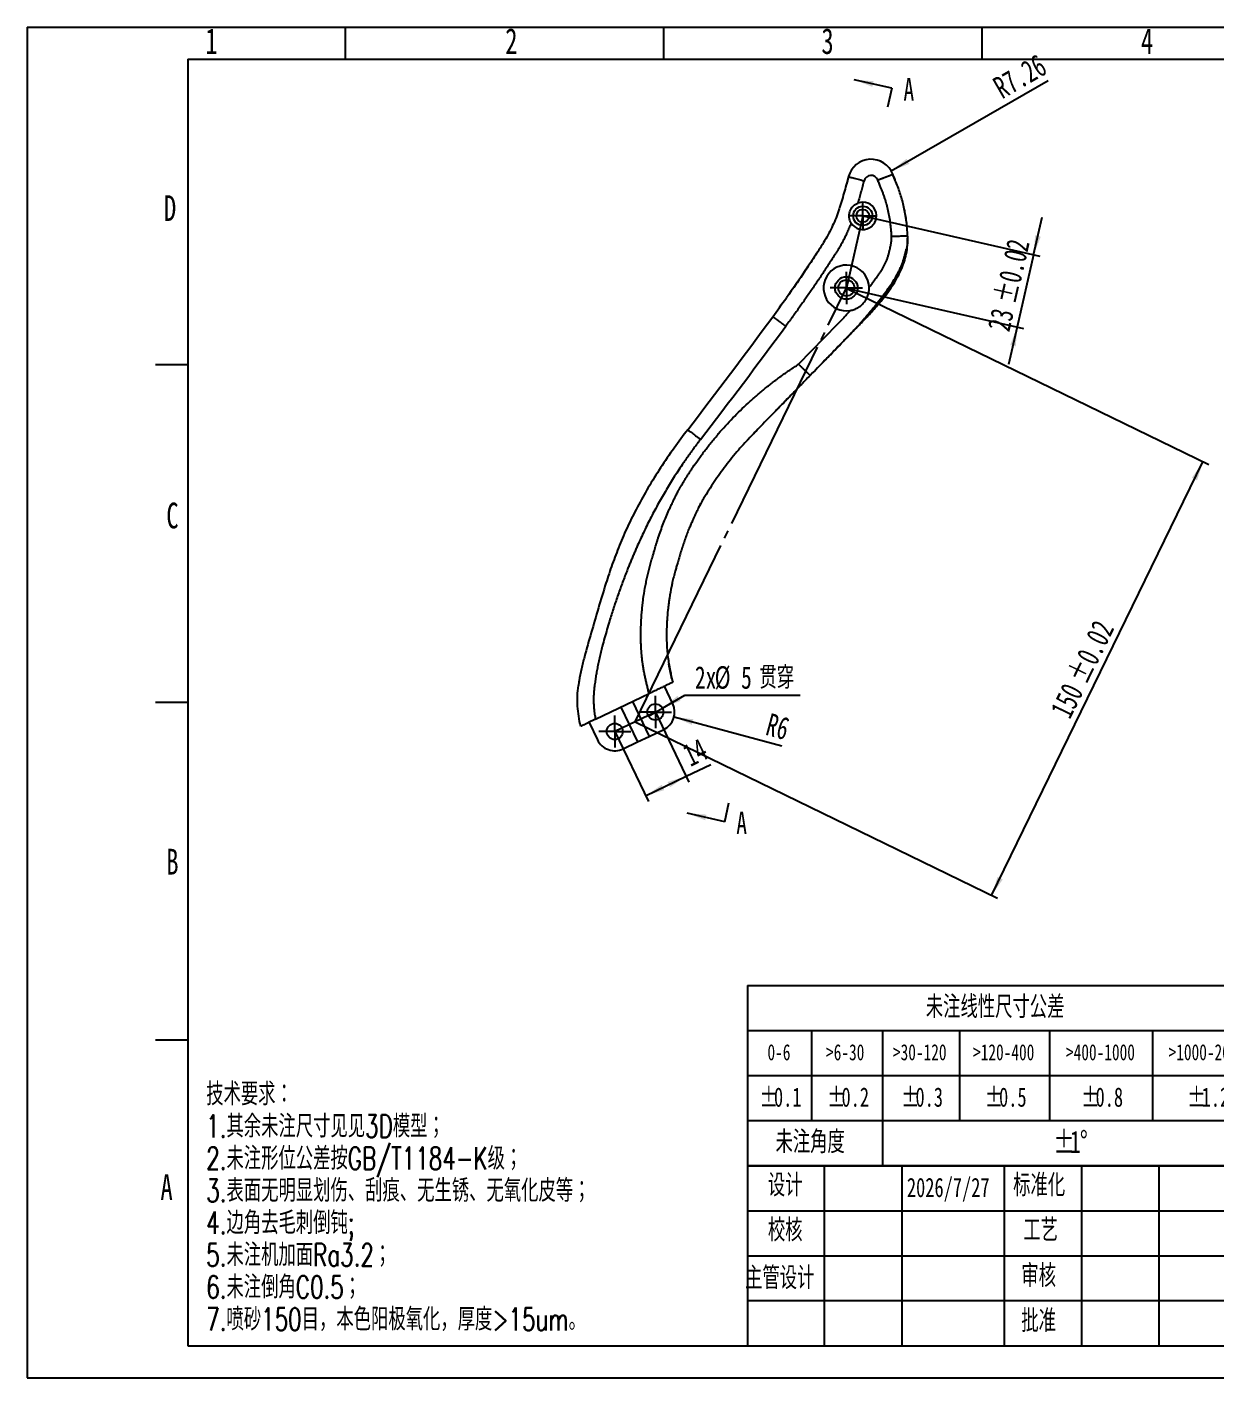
# Model space of a CAD drawing. Extents: x 0 to 297, y 0 to 210.
# Drawn here: x 0 to 184.9, y 0 to 210 of the extents above; entities that cross this region are included whole.
import ezdxf

# ---------------------------------------------------------------- set-up
doc = ezdxf.new("R2010")
doc.units = 0
doc.linetypes.add('SLD-中心线', pattern=[34.29, 30.48, -1.27, 1.27, -1.27])
doc.linetypes.add('SLD-实线', pattern=[0])
doc.layers.get('0').update_dxf_attribs({"linetype": 'CONTINUOUS'})
for name, color, linetype in [('中心线', 6, 'SLD-中心线'), ('图框', 7, 'SLD-实线'), ('尺寸线', 5, 'SLD-实线'), ('粗实线', 7, 'SLD-实线'), ('细实线', 7, 'SLD-实线')]:
    doc.layers.add(name, color=color, linetype=linetype)
doc.styles.add('SLDTEXTSTYLE0', font='TXT', dxfattribs={"width": 0.7, "bigfont": 'bigfont'})
doc.styles.add('SLDTEXTSTYLE1', font='TXT', dxfattribs={"width": 0.7})
doc.dimstyles.new('SLDDIMSTYLE0', dxfattribs={"dimtxt": 3.5, "dimasz": 3, "dimexe": 0, "dimexo": 0.0625, "dimgap": 0.875, "dimtad": 2, "dimlfac": 2, "dimrnd": 1e-09, "dimzin": 12, "dimtxsty": 'SLDTEXTSTYLE1', "dimsah": 1, "dimcen": 0.09, "dimazin": 3, "dimtol": 1, "dimtp": 0.02, "dimtm": 0.02, "dimtfac": 1, "dimtmove": 0, "dimatfit": 3, "dimtolj": 1})
doc.dimstyles.new('SLDDIMSTYLE1', dxfattribs={"dimtxt": 3.5, "dimasz": 3, "dimexe": 0, "dimexo": 0.0625, "dimgap": 0.875, "dimtad": 2, "dimlfac": 2, "dimrnd": 1e-09, "dimzin": 12, "dimtxsty": 'SLDTEXTSTYLE1', "dimsah": 1, "dimcen": 0.09, "dimazin": 3, "dimtol": 1, "dimtp": 0.02, "dimtm": 0.02, "dimtfac": 1, "dimtofl": 0, "dimtmove": 0, "dimatfit": 3, "dimtolj": 1})
doc.dimstyles.new('SLDDIMSTYLE2', dxfattribs={"dimtxt": 3.5, "dimasz": 3, "dimexe": 0, "dimexo": 0.0625, "dimgap": 0.875, "dimtad": 0, "dimtih": 1, "dimtoh": 1, "dimlfac": 2, "dimrnd": 1e-09, "dimzin": 12, "dimtxsty": 'SLDTEXTSTYLE1', "dimblk1": 'NONE', "dimsah": 1, "dimcen": 0, "dimazin": 3, "dimtfac": 1, "dimtmove": 0, "dimatfit": 3, "dimtolj": 1, "dimtzin": 12})
doc.dimstyles.new('SLDDIMSTYLE3', dxfattribs={"dimtxt": 3.5, "dimasz": 3, "dimexe": 0, "dimexo": 0.0625, "dimgap": 0.875, "dimtad": 2, "dimlfac": 2, "dimrnd": 1e-09, "dimzin": 12, "dimtxsty": 'SLDTEXTSTYLE1', "dimsah": 1, "dimcen": 0, "dimazin": 3, "dimtfac": 1, "dimtofl": 0, "dimtmove": 0, "dimatfit": 3, "dimtolj": 1, "dimtzin": 12})
doc.dimstyles.new('SLDDIMSTYLE4', dxfattribs={"dimtxt": 3.5, "dimasz": 3, "dimexe": 0, "dimexo": 0.0625, "dimgap": 0.875, "dimtad": 2, "dimlfac": 2, "dimrnd": 1e-09, "dimzin": 12, "dimtxsty": 'SLDTEXTSTYLE1', "dimsah": 1, "dimcen": 0.09, "dimazin": 3, "dimtfac": 1, "dimtofl": 0, "dimtmove": 0, "dimatfit": 3, "dimtolj": 1, "dimtzin": 12})

# ---------------------------------------------------------------- blocks, each defined once
blk = doc.blocks.new('SW_TABLEANNOTATION_1')
at = {"layer": '细实线', "color": 0}
for p, q in [((0, 0), (0, -7)), ((0, 0), (5, 0)), ((5, 0), (10, 0)), ((10, 0), (21, 0)), ((21, 0), (33, 0)), ((33, 0), (47, 0)), ((47, 0), (63, 0)), ((63, 0), (80, 0)), ((80, 0), (80, -7)), ((0, -7), (0, -14)), ((0, -7), (5, -7)), ((5, -7), (10, -7)), ((10, -7), (10, -14)), ((10, -7), (21, -7)), ((21, -7), (21, -14)), ((21, -7), (33, -7)), ((33, -7), (33, -14)), ((33, -7), (47, -7)), ((47, -7), (47, -14)), ((47, -7), (63, -7)), ((63, -7), (63, -14)), ((63, -7), (80, -7)), ((80, -7), (80, -14)), ((0, -14), (0, -21)), ((0, -14), (5, -14)), ((5, -14), (10, -14)), ((10, -14), (10, -21)), ((10, -14), (21, -14)), ((21, -14), (21, -21)), ((21, -14), (33, -14)), ((33, -14), (33, -21)), ((33, -14), (47, -14)), ((47, -14), (47, -21)), ((47, -14), (63, -14)), ((63, -14), (63, -21)), ((63, -14), (80, -14)), ((80, -14), (80, -21)), ((0, -21), (0, -28)), ((0, -21), (5, -21)), ((5, -21), (10, -21)), ((10, -21), (21, -21)), ((21, -21), (21, -28)), ((21, -21), (21, -28)), ((21, -21), (33, -21)), ((33, -21), (47, -21)), ((47, -21), (63, -21)), ((63, -21), (80, -21)), ((80, -21), (80, -28)), ((0, -28), (5, -28)), ((5, -28), (10, -28)), ((10, -28), (21, -28)), ((21, -28), (33, -28)), ((33, -28), (47, -28)), ((47, -28), (63, -28)), ((63, -28), (80, -28))]:
    blk.add_line(p, q, dxfattribs=at)
at = {"layer": '细实线', "color": 0, "attachment_point": 1}
for s, insert, char_height, style in [('未注线性尺寸公差', (27.75, -1.56), 3.5, 'SLDTEXTSTYLE0'), ('0-6', (3.13, -9.12), 2.5, 'SLDTEXTSTYLE1'), ('>6-30', (12.24, -9.12), 2.5, 'SLDTEXTSTYLE1'), ('>30-120', (22.64, -9.12), 2.5, 'SLDTEXTSTYLE1'), ('>120-400', (35.1, -9.12), 2.5, 'SLDTEXTSTYLE1'), ('>400-1000', (49.55, -9.12), 2.5, 'SLDTEXTSTYLE1'), ('>1000-2000', (65.5, -9.12), 2.5, 'SLDTEXTSTYLE1'), ('%%p', (1.91, -15.84), 3, 'SLDTEXTSTYLE1'), ('0.1', (4.14, -15.84), 3, 'SLDTEXTSTYLE1'), ('%%p', (12.41, -15.84), 3, 'SLDTEXTSTYLE1'), ('0.2', (14.64, -15.84), 3, 'SLDTEXTSTYLE1'), ('%%p', (23.91, -15.84), 3, 'SLDTEXTSTYLE1'), ('0.3', (26.14, -15.84), 3, 'SLDTEXTSTYLE1'), ('%%p', (36.91, -15.84), 3, 'SLDTEXTSTYLE1'), ('0.5', (39.14, -15.84), 3, 'SLDTEXTSTYLE1'), ('%%p', (51.92, -15.84), 3, 'SLDTEXTSTYLE1'), ('0.8', (54.14, -15.84), 3, 'SLDTEXTSTYLE1'), ('%%p', (68.41, -15.84), 3, 'SLDTEXTSTYLE1'), ('1.2', (70.64, -15.84), 3, 'SLDTEXTSTYLE1'), ('未注角度', (4.38, -22.56), 3.5, 'SLDTEXTSTYLE0'), ('%%p', (47.57, -22.56), 3.5, 'SLDTEXTSTYLE1'), ('1', (50.17, -22.56), 3.5, 'SLDTEXTSTYLE1'), ('%%d', (51.7, -22.56), 3.5, 'SLDTEXTSTYLE1')]:
    blk.add_mtext(s, dxfattribs=dict(at, insert=insert, char_height=char_height, style=style))
blk = doc.blocks.new('_D')
at = {"layer": '尺寸线'}
for p, q in [((129.95, 180.65), (157.5, 174.37)), ((156.52, 174.59), (157.85, 180.44)), ((156.52, 174.59), (153.96, 163.38)), ((127.39, 169.43), (154.94, 163.15)), ((153.96, 163.38), (152.63, 157.53))]:
    blk.add_line(p, q, dxfattribs=at)
for points in [[(156.52, 174.59), (157.63, 177.41), (156.75, 177.61)], [(153.96, 163.38), (152.86, 160.55), (153.74, 160.35)]]:
    blk.add_solid(points, dxfattribs=at)
at = {"layer": '尺寸线', "char_height": 3.5, "attachment_point": 1, "rotation": 77.1566, "style": 'SLDTEXTSTYLE1'}
for s, insert in [('±0.02', (150.28, 167.53)), ('23', (149.31, 163.25))]:
    blk.add_mtext(s, dxfattribs=dict(at, insert=insert))
blk = doc.blocks.new('_D_1')
at = {"layer": '尺寸线'}
for p, q in [((127.39, 169.43), (183.74, 141.98)), ((149.99, 75), (182.84, 142.42)), ((94.55, 102.01), (150.89, 74.56))]:
    blk.add_line(p, q, dxfattribs=at)
for points in [[(182.84, 142.42), (181.12, 139.92), (181.93, 139.53)], [(149.99, 75), (151.71, 77.5), (150.9, 77.89)]]:
    blk.add_solid(points, dxfattribs=at)
at = {"layer": '尺寸线', "char_height": 3.5, "attachment_point": 1, "rotation": 64.0242, "style": 'SLDTEXTSTYLE1'}
for s, insert in [('±0.02', (161.59, 109.11)), ('150', (159, 103.79))]:
    blk.add_mtext(s, dxfattribs=dict(at, insert=insert))
blk = doc.blocks.new('_D_2')
at = {"layer": '尺寸线'}
for p, q in [((98.79, 104.14), (102.26, 106.14)), ((102.26, 106.14), (120.22, 106.14)), ((96.62, 102.9), (98.79, 104.14))]:
    blk.add_line(p, q, dxfattribs=at)
blk.add_solid([(98.79, 104.14), (101.61, 105.25), (101.16, 106.03)], dxfattribs=at)
at = {"layer": '尺寸线', "char_height": 3.5, "attachment_point": 1}
for s, insert, style in [('2x', (103.85, 110.64), 'SLDTEXTSTYLE1'), ('%%c', (106.92, 110.65), 'SLDTEXTSTYLE1'), ('5', (111.03, 110.64), 'SLDTEXTSTYLE1'), ('贯穿', (113.88, 110.64), 'SLDTEXTSTYLE0')]:
    blk.add_mtext(s, dxfattribs=dict(at, insert=insert, style=style))
blk = doc.blocks.new('_NONE')
blk = doc.blocks.new('_D_3')
at = {"layer": '尺寸线'}
blk.add_line((134.37, 187.62), (158.76, 201.7), dxfattribs=at)
blk.add_solid([(134.37, 187.62), (137.2, 188.73), (136.75, 189.51)], dxfattribs=at)
at = {"layer": '尺寸线', "insert": (149.87, 201.77), "char_height": 3.5, "attachment_point": 1, "rotation": 30, "style": 'SLDTEXTSTYLE1'}
blk.add_mtext('R7.26', dxfattribs=at)
blk = doc.blocks.new('_D_4')
at = {"layer": '尺寸线'}
blk.add_line((100.6, 102.75), (117.37, 98.25), dxfattribs=at)
blk.add_solid([(100.6, 102.75), (103.38, 101.53), (103.61, 102.4)], dxfattribs=at)
at = {"layer": '尺寸线', "insert": (115.58, 103.39), "char_height": 3.5, "attachment_point": 1, "rotation": 345, "style": 'SLDTEXTSTYLE1'}
blk.add_mtext('R6', dxfattribs=at)
blk = doc.blocks.new('_D_5')
at = {"layer": '尺寸线'}
for p, q in [((97.7, 103.52), (102.92, 92.63)), ((91.39, 100.5), (96.61, 89.6)), ((102.49, 93.53), (106.34, 95.37)), ((96.17, 90.5), (102.49, 93.53))]:
    blk.add_line(p, q, dxfattribs=at)
for points in [[(102.49, 93.53), (99.59, 92.64), (99.98, 91.83)], [(96.17, 90.5), (99.08, 91.39), (98.69, 92.21)]]:
    blk.add_solid(points, dxfattribs=at)
at = {"layer": '尺寸线', "insert": (101.62, 98.12), "char_height": 3.5, "attachment_point": 1, "rotation": 25.5905, "style": 'SLDTEXTSTYLE1'}
blk.add_mtext('14', dxfattribs=at)
blk = doc.blocks.new('SW_CENTERMARKSYMBOL_0')
at = {"layer": '中心线', "color": 0}
for p, q in [((0, 1.25), (0, 2.5)), ((-1.25, 0), (-2.5, 0)), ((0, 0), (-1.25, 0)), ((0, 0), (0, 1.25)), ((0, 0), (0, -1.25)), ((0, 0), (1.25, 0)), ((1.25, 0), (2.5, 0)), ((0, -1.25), (0, -2.5))]:
    blk.add_line(p, q, dxfattribs=at)
blk = doc.blocks.new('SW_CENTERMARKSYMBOL_1')
at = {"layer": '中心线', "color": 0}
for p, q in [((0, 1.25), (0, 2.5)), ((-1.25, 0), (-2.5, 0)), ((0, 0), (-1.25, 0)), ((0, 0), (0, 1.25)), ((0, 0), (0, -1.25)), ((0, 0), (1.25, 0)), ((1.25, 0), (2.5, 0)), ((0, -1.25), (0, -2.5))]:
    blk.add_line(p, q, dxfattribs=at)
blk = doc.blocks.new('SW_CENTERMARKSYMBOL_2')
at = {"layer": '中心线', "color": 0}
for p, q in [((0, 1.25), (0, 2.25)), ((-1.25, 0), (-2.25, 0)), ((0, 0), (-1.25, 0)), ((0, 0), (0, 1.25)), ((0, 0), (0, -1.25)), ((0, 0), (1.25, 0)), ((1.25, 0), (2.25, 0)), ((0, -1.25), (0, -2.25))]:
    blk.add_line(p, q, dxfattribs=at)
blk = doc.blocks.new('SW_CENTERMARKSYMBOL_3')
at = {"layer": '中心线', "color": 0}
for p, q in [((0, 1.25), (0, 2.5)), ((-1.25, 0), (-2.5, 0)), ((0, 0), (-1.25, 0)), ((0, 0), (0, 1.25)), ((0, 0), (0, -1.25)), ((0, 0), (1.25, 0)), ((1.25, 0), (2.5, 0)), ((0, -1.25), (0, -2.5))]:
    blk.add_line(p, q, dxfattribs=at)

msp = doc.modelspace()

# ---------------------------------------------------------------- linework, layer by layer
at = {"color": 7, "linetype": 'SLD-实线'}
for p, q in [((127.7253, 186.7394), (127.395, 185.5671)), ((136.9214, 177.505), (136.9108, 177.5046)), ((136.6062, 174.8995), (136.6338, 175.0363)), ((136.6908, 175.3197), (136.7192, 175.451)), ((119.9746, 157.5822), (126.0343, 163.8102)), ((127.8256, 162.067), (126.6302, 160.8381)), ((128.8451, 163.1392), (129.0084, 163.3156)), ((122.7344, 156.8337), (122.8196, 156.9213)), ((112.7503, 146.5721), (113.3963, 147.2361)), ((112.8484, 146.6728), (113.5291, 147.3724)), ((113.3963, 147.2361), (114.063, 147.9212)), ((112.6369, 146.4535), (112.9394, 146.7652)), ((112.7503, 146.5722), (112.6395, 146.4512)), ((112.9471, 146.7744), (112.7503, 146.5721)), ((104.7082, 135.8271), (104.3796, 135.2003)), ((104.7085, 135.8269), (104.7911, 135.9831)), ((99.8625, 110.6092), (99.7873, 111.0348)), ((99.8139, 111.0393), (100.0382, 109.7349)), ((100.4078, 104.8178), (99.112, 107.5235)), ((88.406, 102.3962), (96.7181, 106.377)), ((94.1515, 105.1478), (96.7431, 99.7364)), ((92.3477, 104.284), (94.9393, 98.8725)), ((87.3872, 101.9083), (88.6831, 99.2026)), ((96.7431, 99.7364), (98.9979, 100.8162)), ((92.6846, 97.7927), (94.9393, 98.8725)), ((94.9393, 98.8725), (96.7431, 99.7364))]:
    msp.add_line(p, q, dxfattribs=at)
at = {"color": 7, "linetype": 'SLD-中心线'}
for p, q in [((129.9511, 180.6459), (127.3948, 169.4336)), ((94.5454, 102.0102), (127.3948, 169.4336)), ((97.7021, 103.5219), (91.3888, 100.4984))]:
    msp.add_line(p, q, dxfattribs=at)
at = {"color": 7, "linetype": 'SLD-实线', "flags": 128}
msp.add_lwpolyline([(116.0122, 149.9247), (116.7315, 150.6614), (117.3181, 151.2614), (117.7224, 151.6754), (117.9059, 151.864), (117.9592, 151.9191), (117.9762, 151.9368), (117.9869, 151.948), (117.9898, 151.9512), (117.9911, 151.9527), (117.9907, 151.9524), (117.9878, 151.9496), (117.9745, 151.9364), (117.9512, 151.913), (117.7581, 151.717), (117.4058, 151.3569), (117.2832, 151.2308), (117.2832, 151.2308)], dxfattribs=at)
at = {"color": 7, "linetype": 'SLD-实线'}
for centre, radius in [((129.9511, 180.6459), 1.5), ((129.9511, 180.6459), 1), ((127.3948, 169.4336), 1.75), ((127.3948, 169.4336), 1.25), ((97.7021, 103.5219), 1.25), ((91.3888, 100.4984), 1.25)]:
    msp.add_circle(centre, radius, dxfattribs=at)
for centre, radius, start, end in [((131.2323, 185.8099), 3.6281, 21.057254, 165.155683), ((131.2323, 185.8099), 1.1281, 21.057254, 165.155683), ((129.9511, 180.6459), 2.125, 212.031927, 111.419656), ((127.3948, 169.4336), 3.55, 1.108532, 279.982428), ((-741.472, 796.945), 1065.1629, 322.4248286, 323.6070063), ((-741.472, 796.945), 1067.6629, 322.4248286, 323.6070063), ((97.7021, 103.5219), 3, 295.590489, 25.590489), ((91.3888, 100.4984), 3, 205.590489, 295.590489)]:
    msp.add_arc(centre, radius, start, end, dxfattribs=at)
for points, knots in [([(132.2851, 186.2153), (132.3184, 186.2281), (132.3837, 186.2533), (132.4797, 186.2902), (132.5719, 186.3257), (132.6604, 186.3598), (132.7457, 186.3927), (132.8282, 186.4244), (132.9081, 186.4552), (132.9858, 186.4851), (133.0615, 186.5142), (133.1354, 186.5427), (133.2075, 186.5704), (133.278, 186.5976), (133.3467, 186.624), (133.4137, 186.6498), (133.4788, 186.6749), (133.5422, 186.6993), (133.6038, 186.723), (133.6638, 186.7461), (133.7221, 186.7686), (133.7788, 186.7904), (133.8339, 186.8116), (133.8873, 186.8322), (133.9392, 186.8521), (133.9894, 186.8715), (134.038, 186.8902), (134.0851, 186.9083), (134.1305, 186.9258), (134.1742, 186.9426), (134.2163, 186.9588), (134.2567, 186.9744), (134.2954, 186.9893), (134.3324, 187.0035), (134.3814, 187.0224), (134.4389, 187.0445), (134.4988, 187.0676), (134.5485, 187.0867), (134.5866, 187.1014), (134.6129, 187.1115), (134.6163, 187.1128), (134.6181, 187.1135)], [0, 0, 0, 0, 0.02728971, 0.05349831, 0.07873072, 0.10310089, 0.126728, 0.14972993, 0.17221812, 0.19429345, 0.21604235, 0.23753319, 0.25881273, 0.27990245, 0.3007948, 0.32147226, 0.34195533, 0.36227067, 0.3824426, 0.40249286, 0.4224424, 0.44231146, 0.46211968, 0.48188618, 0.5016297, 0.52136871, 0.54112163, 0.56090697, 0.58074354, 0.60065064, 0.62064826, 0.6407573, 0.66099978, 0.68139905, 0.70197945, 0.74726771, 0.79344684, 0.84091903, 0.89047793, 0.94314575, 1, 1, 1, 1]), ([(134.8987, 186.4143), (134.8596, 186.5032), (134.76, 186.7298), (134.6413, 186.9568), (134.5692, 187.0948)], [0, 0, 0, 0, 0.39265727, 1, 1, 1, 1]), ([(136.8056, 179.1964), (136.7346, 179.8806), (136.6341, 180.5629), (136.3761, 181.9132), (136.2188, 182.581), (135.8477, 183.9016), (135.6337, 184.5555), (135.2709, 185.5217), (135.1433, 185.8412), (134.9411, 186.3162), (134.8736, 186.4745), (134.7435, 186.793), (134.68, 186.9529), (134.6181, 187.1135)], [0, 0, 0, 0, 0.25, 0.25, 0.5, 0.5, 0.75, 0.75, 0.875, 0.875, 0.9375, 0.9375, 1, 1, 1, 1]), ([(127.7253, 186.7394), (127.4969, 185.8785), (127.261, 185.0197), (126.8949, 183.735), (126.7709, 183.3073), (126.5819, 182.6666), (126.5191, 182.4529), (126.3887, 182.0272), (126.3206, 181.8155), (125.9664, 180.762), (125.6383, 179.9355), (124.8931, 178.3178), (124.4782, 177.532), (123.7939, 176.387), (123.5522, 176.0128), (123.0699, 175.264), (122.8275, 174.8904), (122.0969, 173.772), (121.6048, 173.0296), (120.1143, 170.8121), (119.1016, 169.3464), (118.0701, 167.8943)], [0, 0, 0, 0, 0.125, 0.125, 0.1875, 0.1875, 0.21875, 0.21875, 0.25, 0.25, 0.375, 0.375, 0.5, 0.5, 0.5625, 0.5625, 0.625, 0.625, 0.75, 0.75, 1, 1, 1, 1]), ([(127.7253, 186.7394), (127.7253, 186.7394), (127.7882, 186.7228), (128.0303, 186.6586), (128.2094, 186.6111), (128.6568, 186.4926), (128.9248, 186.4215), (129.5093, 186.2666), (129.8255, 186.1828), (130.1419, 186.099)], [0, 0, 0, 0, 0.25, 0.25, 0.5, 0.5, 0.75, 0.75, 1, 1, 1, 1]), ([(130.1419, 186.099), (130.0643, 185.8085), (129.9093, 185.2277), (129.6699, 184.3583), (129.4259, 183.4902), (129.2587, 182.9128), (129.1751, 182.6241)], [0, 0, 0, 0, 0.250012052, 0.500009787, 0.750002628, 1, 1, 1, 1]), ([(132.6774, 185.251), (132.6322, 185.3575), (132.5418, 185.5705), (132.411, 185.8919), (132.327, 186.1075), (132.285, 186.2153)], [0, 0, 0, 0, 0.33334218, 0.66665782, 1, 1, 1, 1]), ([(134.4228, 177.4217), (134.4186, 177.5337), (134.4101, 177.7577), (134.3908, 178.0933), (134.3667, 178.4285), (134.3373, 178.7633), (134.3027, 179.0977), (134.2364, 179.6541), (134.1195, 180.43), (133.9229, 181.4194), (133.6806, 182.3987), (133.4409, 183.2044), (133.2269, 183.8418), (133.0551, 184.3159), (132.8732, 184.7863), (132.7427, 185.0961), (132.6774, 185.251)], [0, 0, 0, 0, 0.04168086, 0.0833434, 0.12499765, 0.16665362, 0.20832133, 0.2500108, 0.37499069, 0.50000159, 0.62498148, 0.74999238, 0.81247878, 0.87499619, 0.93749035, 1, 1, 1, 1]), ([(134.9776, 186.23), (134.9766, 186.2323), (134.9338, 186.3397), (134.8899, 186.4467), (134.8469, 186.5513)], [0, 0, 0, 0, 0.02163595, 1, 1, 1, 1]), ([(128.1496, 179.5188), (128.0661, 179.6524), (127.9988, 179.7925), (127.8956, 180.0851), (127.8598, 180.2386), (127.8229, 180.5455), (127.8211, 180.7017), (127.8522, 181.0125), (127.8844, 181.1639), (127.9818, 181.4593), (128.0479, 181.6038), (128.2071, 181.8698), (128.3014, 181.9943), (128.5154, 182.2203), (128.6331, 182.32), (128.8262, 182.4504), (128.8939, 182.4909), (129.0323, 182.5636), (129.103, 182.5958), (129.1751, 182.6241)], [0, 0, 0, 0, 0.125, 0.125, 0.25, 0.25, 0.375, 0.375, 0.5, 0.5, 0.625, 0.625, 0.75, 0.75, 0.875, 0.875, 0.9375, 0.9375, 1, 1, 1, 1]), ([(136.4601, 181.4492), (136.454, 181.4856), (136.4221, 181.6745), (136.3749, 181.8589), (136.3367, 182.0077)], [0, 0, 0, 0, 0.19257228, 1, 1, 1, 1]), ([(136.9217, 177.4408), (136.9013, 177.8754), (136.8607, 178.7404), (136.7097, 180.0278), (136.567, 180.9746), (136.4529, 181.484), (136.4319, 181.5776)], [0, 0, 0, 0, 0.31263625, 0.62227068, 0.93058911, 1, 1, 1, 1]), ([(128.1496, 179.5188), (128.1104, 179.4199), (128.0318, 179.222), (127.8506, 178.7844), (127.5992, 178.2089), (127.2653, 177.5013), (126.9114, 176.8034), (126.5792, 176.1924), (126.2757, 175.6649), (126.0077, 175.2175), (125.8218, 174.9236), (125.7288, 174.7766)], [0, 0, 0, 0, 0.05987216, 0.11976044, 0.26644032, 0.41317178, 0.55985165, 0.70658311, 0.80438874, 0.90218148, 1, 1, 1, 1]), ([(127.6005, 161.8354), (127.6771, 161.9139), (127.8123, 162.0524), (127.994, 162.2394), (128.1166, 162.3659), (128.1916, 162.4432), (128.2663, 162.5201), (128.3921, 162.6495), (128.64, 162.9043), (129.0341, 163.3093), (129.6018, 163.8947), (130.2653, 164.5852), (130.9784, 165.3401), (131.7054, 166.1308), (132.4364, 166.9576), (133.3003, 167.9905), (134.2677, 169.2612), (135.2317, 170.8167), (135.9747, 172.3202), (136.4852, 173.7339), (136.8047, 175.0385), (136.9285, 176.2035), (136.9165, 176.9256), (136.9119, 177.1993)], [0, 0, 0, 0, 0.02836394, 0.05002161, 0.06501138, 0.07003825, 0.07346624, 0.08574751, 0.09845868, 0.13130468, 0.17499576, 0.22755519, 0.2824244, 0.33898532, 0.39709626, 0.45659771, 0.55151602, 0.64886422, 0.74500156, 0.81561264, 0.88575987, 0.95671166, 1, 1, 1, 1]), ([(136.8887, 176.4808), (136.8883, 176.4531), (136.8826, 175.9851), (136.6601, 175.0913), (136.386, 173.7807), (135.9015, 172.48), (135.2571, 171.1742), (134.3973, 169.8945), (133.4475, 168.5717), (132.4265, 167.2481), (131.4014, 166.0031), (130.4512, 164.9096), (129.6572, 164.0207), (129.1843, 163.5065), (128.9844, 163.2893)], [0, 0, 0, 0, 0.00530142, 0.0895018, 0.1742325, 0.26165881, 0.3538453, 0.45206554, 0.55591441, 0.66526404, 0.77158682, 0.86414238, 0.94258933, 1, 1, 1, 1]), ([(134.2964, 176.066), (134.3083, 176.1216), (134.332, 176.2329), (134.3609, 176.4011), (134.3848, 176.57), (134.4054, 176.7586), (134.4203, 176.9667), (134.4276, 177.1942), (134.4244, 177.3458), (134.4228, 177.4217)], [0, 0, 0, 0, 0.12502643, 0.24995347, 0.37490576, 0.50000783, 0.6666764, 0.83324184, 1, 1, 1, 1]), ([(136.9108, 177.5046), (136.9001, 177.5043), (136.878, 177.5036), (136.7155, 177.4981), (136.481, 177.4903), (136.1825, 177.4803), (135.8282, 177.4685), (135.4171, 177.4548), (134.9433, 177.4391), (134.6018, 177.4277), (134.4228, 177.4217)], [0, 0, 0, 0, 0.12214026, 0.25285999, 0.37544546, 0.49394736, 0.61188486, 0.73262918, 0.85982872, 1, 1, 1, 1]), ([(136.9212, 177.5051), (136.9228, 177.4479), (136.9259, 177.3319), (136.9259, 177.162), (136.9216, 176.9488), (136.9106, 176.728), (136.8856, 176.4227), (136.8455, 176.0957), (136.7901, 175.7719), (136.7503, 175.5868), (136.7365, 175.5225)], [0, 0, 0, 0, 0.08598294, 0.17442423, 0.2551512, 0.40645642, 0.50662722, 0.71541642, 0.90123847, 1, 1, 1, 1]), ([(125.7288, 174.7766), (125.5524, 174.5019), (125.1995, 173.9524), (124.6654, 173.1314), (124.1276, 172.3127), (123.586, 171.4966), (123.0406, 170.683), (122.4913, 169.872), (121.7999, 168.8614), (120.9625, 167.654), (119.9738, 166.2538), (118.9745, 164.861), (118.2986, 163.9395), (117.9607, 163.4787)], [0, 0, 0, 0, 0.07143011, 0.14285711, 0.21428258, 0.28570807, 0.35713517, 0.42856545, 0.50000047, 0.62500081, 0.74999522, 0.87499214, 1, 1, 1, 1]), ([(126.6299, 160.8385), (126.7797, 160.9929), (127.2178, 161.4445), (127.9868, 162.2365), (128.9331, 163.2429), (129.8988, 164.3145), (130.8266, 165.3972), (131.7388, 166.5062), (132.6316, 167.6403), (133.505, 168.7932), (134.3098, 169.9057), (135.0028, 170.9766), (135.5005, 171.8788), (135.8388, 172.5965), (136.0651, 173.1424), (136.2534, 173.6663), (136.4124, 174.1754), (136.5522, 174.7079), (136.6498, 175.1106), (136.6959, 175.3447), (136.7042, 175.3864)], [0, 0, 0, 0, 0.03580852, 0.10471368, 0.18380741, 0.26561062, 0.344604, 0.42090737, 0.50445231, 0.58474063, 0.66174699, 0.7333318, 0.796755, 0.83254585, 0.86553026, 0.8957873, 0.92664707, 0.95684842, 0.99231387, 1, 1, 1, 1]), ([(132.683, 171.8961), (132.7188, 171.9485), (132.7903, 172.0534), (132.8935, 172.2135), (132.9936, 172.3754), (133.0903, 172.5395), (133.2303, 172.7885), (133.405, 173.1271), (133.6013, 173.561), (133.7751, 174.0045), (133.9007, 174.3809), (133.9896, 174.6857), (134.0502, 174.9159), (134.1054, 175.1475), (134.1371, 175.303), (134.1529, 175.3808)], [0, 0, 0, 0, 0.050011981, 0.099998069, 0.149979382, 0.199977039, 0.250012144, 0.374970561, 0.500001255, 0.624959672, 0.749990366, 0.81245666, 0.874995177, 0.937479543, 1, 1, 1, 1]), ([(134.7394, 170.4751), (134.7842, 170.5412), (134.8737, 170.673), (135.0047, 170.8748), (135.1322, 171.0802), (135.2556, 171.2894), (135.3743, 171.5003), (135.5263, 171.784), (135.8482, 172.4321), (136.1466, 173.1817), (136.3829, 173.9523), (136.4851, 174.344), (136.5576, 174.6607), (136.59, 174.8198), (136.6062, 174.8995)], [0, 0, 0, 0, 0.04952907, 0.09885667, 0.14928128, 0.19950894, 0.24954129, 0.29942701, 0.39919033, 0.69845911, 0.79843627, 0.8992451, 0.94955052, 1, 1, 1, 1]), ([(136.6063, 174.8995), (136.5899, 174.8186), (136.5489, 174.6174), (136.4737, 174.2984), (136.3896, 173.9833), (136.2631, 173.5565), (136.081, 173.0224), (135.8664, 172.5008), (135.626, 171.9784), (135.3693, 171.4776), (135.0832, 170.9952), (134.8727, 170.6712), (134.784, 170.5405), (134.7395, 170.4751)], [0, 0, 0, 0, 0.05116821, 0.12738747, 0.20333065, 0.25347106, 0.4035483, 0.55316872, 0.60313763, 0.76033526, 0.90199704, 0.95090393, 1, 1, 1, 1]), ([(136.7365, 175.5226), (136.7132, 175.4167), (136.6675, 175.2095), (136.6264, 175.0013), (136.6063, 174.8994)], [0, 0, 0, 0, 0.51055838, 1, 1, 1, 1]), ([(134.7395, 170.4751), (134.681, 170.3902), (134.5621, 170.2175), (134.3808, 169.9599), (134.199, 169.7036), (134.0186, 169.4517), (133.8387, 169.2029), (133.6573, 168.955), (133.4308, 168.6479), (133.1531, 168.2763), (132.7154, 167.7009), (131.9322, 166.6981), (130.8942, 165.4349), (129.9373, 164.3373), (129.2049, 163.5257), (128.586, 162.8556), (128.0798, 162.3306), (127.8258, 162.0671)], [0, 0, 0, 0, 0.02838205, 0.0577281, 0.08670927, 0.11487741, 0.14302683, 0.1712144, 0.19943585, 0.24806228, 0.29893661, 0.39842729, 0.59833036, 0.74891472, 0.79923712, 0.89926843, 1, 1, 1, 1]), ([(130.9441, 169.5023), (131.0436, 169.6332), (131.2424, 169.895), (131.5368, 170.2907), (131.8282, 170.6885), (132.1164, 171.0887), (132.4017, 171.491), (132.5892, 171.7611), (132.683, 171.8961)], [0, 0, 0, 0, 0.16668383, 0.33334707, 0.5, 0.66665293, 0.83331617, 1, 1, 1, 1]), ([(128.0102, 165.9373), (128.219, 165.9741), (128.4206, 166.0287), (128.811, 166.1717), (128.9998, 166.2601), (129.3644, 166.4725), (129.5347, 166.5933), (129.773, 166.7959), (129.8496, 166.8669), (129.9968, 167.0164), (130.0679, 167.0952), (130.269, 167.3393), (130.3869, 167.5117), (130.5402, 167.7844), (130.5874, 167.8777), (130.6738, 168.069), (130.713, 168.1674), (130.8163, 168.4642), (130.8671, 168.6661), (130.9332, 169.0786), (130.9482, 169.2905), (130.9441, 169.5023)], [0, 0, 0, 0, 0.125, 0.125, 0.25, 0.25, 0.375, 0.375, 0.4375, 0.4375, 0.5, 0.5, 0.625, 0.625, 0.6875, 0.6875, 0.75, 0.75, 0.875, 0.875, 1, 1, 1, 1]), ([(126.0343, 163.8102), (126.1689, 163.9493), (126.4381, 164.2275), (126.8371, 164.6495), (127.2323, 165.0749), (127.6237, 165.5038), (127.8814, 165.7928), (128.0102, 165.9373)], [0, 0, 0, 0, 0.20001714, 0.40000857, 0.59999143, 0.79998286, 1, 1, 1, 1]), ([(117.9607, 163.4787), (117.9319, 163.4999), (117.8755, 163.5415), (117.7926, 163.6026), (117.713, 163.6612), (117.6366, 163.7176), (117.5628, 163.772), (117.4915, 163.8245), (117.4224, 163.8755), (117.3553, 163.925), (117.2899, 163.9731), (117.2261, 164.0201), (117.1639, 164.066), (117.1031, 164.1108), (117.0439, 164.1544), (116.9863, 164.1969), (116.9301, 164.2383), (116.8755, 164.2785), (116.8224, 164.3177), (116.7707, 164.3558), (116.7205, 164.3928), (116.6717, 164.4288), (116.6242, 164.4638), (116.5782, 164.4977), (116.5335, 164.5306), (116.4902, 164.5625), (116.4483, 164.5934), (116.4078, 164.6233), (116.3687, 164.6521), (116.331, 164.6799), (116.2947, 164.7066), (116.2599, 164.7323), (116.2265, 164.7569), (116.1947, 164.7804), (116.1524, 164.8115), (116.1029, 164.848), (116.0512, 164.8861), (116.0084, 164.9177), (115.9755, 164.942), (115.9528, 164.9587), (115.9498, 164.9609), (115.9483, 164.962)], [0, 0, 0, 0, 0.02731593, 0.05354908, 0.07880618, 0.10320997, 0.12688476, 0.14994609, 0.1724942, 0.19461977, 0.21640442, 0.2379142, 0.25919612, 0.28027473, 0.30114867, 0.32180779, 0.34227341, 0.36257098, 0.38272417, 0.40275525, 0.42268541, 0.44253502, 0.46232382, 0.48207107, 0.50179561, 0.52151596, 0.54125049, 0.56101808, 0.58083779, 0.6007287, 0.62071041, 0.6408041, 0.66103296, 0.6814191, 0.70198722, 0.74719484, 0.79335358, 0.84086873, 0.89048275, 0.94316782, 1, 1, 1, 1]), ([(123.4571, 157.5765), (123.9399, 158.0727), (125.3247, 159.4958), (126.7092, 160.9192), (127.6109, 161.8463)], [0, 0, 0, 0, 0.34867581, 1, 1, 1, 1]), ([(127.239, 161.4669), (127.2422, 161.4703), (127.3468, 161.578), (127.4912, 161.7262), (127.6388, 161.8779), (127.6852, 161.9256), (127.6951, 161.9358), (127.6995, 161.9403), (127.701, 161.9419), (127.7009, 161.9418), (127.7009, 161.9417)], [0, 0, 0, 0, 0.01980806, 0.62822085, 0.89947697, 0.94036978, 0.9715694, 0.98408138, 0.99502388, 1, 1, 1, 1]), ([(126.6302, 160.8381), (126.0354, 160.2266), (124.4143, 158.56), (122.7928, 156.8937), (121.7664, 155.8388)], [0, 0, 0, 0, 0.36695268, 1, 1, 1, 1]), ([(101.7582, 138.7401), (101.8522, 138.8979), (102.0402, 139.2136), (102.3279, 139.6834), (102.6199, 140.1507), (102.9166, 140.615), (103.2178, 141.0764), (103.7272, 141.8406), (104.4612, 142.8964), (105.4442, 144.2256), (106.4658, 145.5255), (107.8779, 147.218), (109.735, 149.255), (111.7081, 151.1797), (113.3519, 152.6482), (114.6165, 153.713), (115.9118, 154.7404), (117.0159, 155.5645), (117.9133, 156.2043), (118.5933, 156.674), (119.2797, 157.1345), (119.743, 157.433), (119.9746, 157.5822)], [0, 0, 0, 0, 0.020836262, 0.041669134, 0.062500599, 0.083332643, 0.104167248, 0.125006399, 0.187502416, 0.250008833, 0.31250485, 0.375011268, 0.500000307, 0.624989346, 0.687485363, 0.749991781, 0.812487797, 0.874994215, 0.906247061, 0.937494508, 0.968743255, 1, 1, 1, 1]), ([(119.9746, 157.5822), (120.0029, 157.5547), (120.0584, 157.5007), (120.1401, 157.4211), (120.219, 157.3444), (120.2952, 157.2703), (120.369, 157.1985), (120.4404, 157.1289), (120.5098, 157.0615), (120.5771, 156.996), (120.6424, 156.9325), (120.7056, 156.8709), (120.767, 156.8112), (120.8266, 156.7533), (120.8843, 156.6971), (120.9404, 156.6425), (120.9947, 156.5897), (121.0474, 156.5384), (121.0984, 156.4888), (121.1479, 156.4407), (121.1957, 156.3941), (121.2575, 156.334), (121.3308, 156.2626), (121.4122, 156.1835), (121.4866, 156.1111), (121.5538, 156.0457), (121.6135, 155.9876), (121.665, 155.9375), (121.7077, 155.8959), (121.7401, 155.8644), (121.7621, 155.843), (121.765, 155.8402), (121.7664, 155.8388)], [0, 0, 0, 0, 0.03012953, 0.0591891, 0.08735102, 0.11472167, 0.14142446, 0.16756628, 0.19321825, 0.21841513, 0.24319438, 0.2676014, 0.29168267, 0.31547996, 0.33903298, 0.36238061, 0.38555996, 0.40860576, 0.43155016, 0.45442243, 0.47724847, 0.50005013, 0.54592402, 0.59194247, 0.63832477, 0.68533664, 0.73327481, 0.7824601, 0.83323213, 0.88593644, 0.94120244, 1, 1, 1, 1]), ([(121.7664, 155.8388), (121.2521, 155.3104), (120.2387, 154.2688), (118.7237, 152.7116), (117.3429, 151.2924), (116.0837, 149.9982), (114.9638, 148.8472), (113.9201, 147.774), (113.2518, 147.0874), (112.9471, 146.7744)], [0, 0, 0, 0, 0.17358197, 0.34211098, 0.51326752, 0.64303335, 0.7713867, 0.89575822, 1, 1, 1, 1]), ([(116.8106, 150.7453), (116.9477, 150.8862), (117.5866, 151.5429), (118.6636, 152.6496), (119.6063, 153.6187), (120.0436, 154.0683)], [0, 0, 0, 0, 0.12777957, 0.59538192, 1, 1, 1, 1]), ([(102.7325, 147.4027), (102.0188, 146.458), (100.5527, 144.5173), (98.5094, 141.5151), (96.5957, 138.4654), (94.8954, 135.444), (93.4028, 132.4465), (92.1076, 129.4695), (90.9886, 126.5128), (89.907, 123.2597), (88.8419, 119.7126), (87.7324, 115.8903), (86.8199, 112.7441), (86.1975, 110.244), (85.8657, 108.7509), (85.7738, 107.8704), (85.7473, 107.6167)], [0, 0, 0, 0, 0.081283693, 0.166978081, 0.249246439, 0.328438, 0.404916852, 0.479062085, 0.551257956, 0.621905756, 0.714401439, 0.805522162, 0.895213551, 0.939238307, 0.982495483, 1, 1, 1, 1]), ([(102.727, 147.4067), (102.727, 147.4067), (102.7786, 147.367), (102.9771, 147.2143), (103.124, 147.1013), (103.4908, 146.8191), (103.7106, 146.65), (104.1898, 146.2813), (104.4491, 146.0818), (104.7084, 145.8822)], [0, 0, 0, 0, 0.25, 0.25, 0.5, 0.5, 0.75, 0.75, 1, 1, 1, 1]), ([(112.0426, 145.8241), (112.1624, 145.9539), (112.5356, 146.3588), (112.9207, 146.7502), (113.1823, 147.016)], [0, 0, 0, 0, 0.320713414, 1, 1, 1, 1]), ([(104.7084, 145.8822), (104.5851, 145.7212), (104.3384, 145.3991), (103.9731, 144.9125), (103.6113, 144.4234), (103.2533, 143.9316), (102.8991, 143.437), (102.5486, 142.9397), (102.2018, 142.4396), (101.516, 141.4345), (100.516, 139.9071), (99.2453, 137.8311), (98.0384, 135.7174), (97.0867, 133.926), (96.3583, 132.4762), (95.8289, 131.3806), (95.3151, 130.2775), (94.9867, 129.5356), (94.8226, 129.1646)], [0, 0, 0, 0, 0.03125541, 0.06250584, 0.09375308, 0.12499896, 0.15624527, 0.18749384, 0.21874647, 0.25000497, 0.37499587, 0.5000009, 0.6249918, 0.74999683, 0.81250222, 0.87499488, 0.93748931, 1, 1, 1, 1]), ([(112.6395, 146.4512), (111.9539, 145.7218), (110.5546, 144.233), (108.6284, 141.834), (106.8117, 139.3247), (105.736, 137.5742), (105.2007, 136.703)], [0, 0, 0, 0, 0.24429108, 0.49860806, 0.75046229, 1, 1, 1, 1]), ([(100.8057, 136.997), (100.8556, 137.0954), (100.9554, 137.2923), (101.1094, 137.5855), (101.2927, 137.9255), (101.5074, 138.3114), (101.6746, 138.5972), (101.7582, 138.7401)], [0, 0, 0, 0, 0.16664008, 0.33330007, 0.50000169, 0.74996624, 1, 1, 1, 1]), ([(97.48, 128.3878), (97.5217, 128.5361), (97.6052, 128.8327), (97.7358, 129.276), (97.8705, 129.7181), (98.0095, 130.1589), (98.2244, 130.8181), (98.5259, 131.692), (98.9291, 132.7749), (99.3586, 133.8477), (99.7634, 134.7917), (100.1344, 135.6103), (100.4629, 136.3071), (100.6915, 136.767), (100.8057, 136.997)], [0, 0, 0, 0, 0.05000056, 0.09999642, 0.14999231, 0.19999293, 0.25000301, 0.37498774, 0.50000087, 0.62498627, 0.74999872, 0.83333012, 0.91665659, 1, 1, 1, 1]), ([(105.2007, 136.703), (105.0556, 136.4566), (104.8856, 136.1677), (104.7308, 135.8706), (104.7082, 135.8271)], [0, 0, 0, 0, 0.8534182, 1, 1, 1, 1]), ([(104.3796, 135.2003), (104.316, 135.0734), (104.1887, 134.819), (104.0027, 134.4348), (103.8206, 134.0491), (103.6439, 133.665), (103.4431, 133.2171), (103.2193, 132.7015), (102.9475, 132.0504), (102.6602, 131.3279), (102.3632, 130.5359), (102.0787, 129.7297), (101.8076, 128.9101), (101.5571, 128.1023), (101.4056, 127.5689), (101.3335, 127.3152)], [0, 0, 0, 0, 0.05030385, 0.10079769, 0.15125455, 0.20145069, 0.25059992, 0.32518917, 0.40062465, 0.5005844, 0.6006802, 0.70034107, 0.80351595, 0.90655525, 1, 1, 1, 1]), ([(94.8226, 129.1646), (94.7318, 128.9561), (94.5504, 128.539), (94.2833, 127.9112), (94.02, 127.2818), (93.7608, 126.6507), (93.5057, 126.0179), (93.0873, 124.9606), (92.5207, 123.4727), (91.8294, 121.5462), (91.1755, 119.6065), (90.6276, 117.8715), (90.1731, 116.3457), (89.7992, 115.0334), (89.5643, 114.1545), (89.4469, 113.7151)], [0, 0, 0, 0, 0.04166757, 0.0833326, 0.12499683, 0.16666199, 0.20832983, 0.25000206, 0.37499334, 0.50000065, 0.62499193, 0.74999924, 0.83333141, 0.91666037, 1, 1, 1, 1]), ([(95.4631, 114.2298), (95.4591, 114.373), (95.4511, 114.6594), (95.4447, 115.0891), (95.4424, 115.5187), (95.4447, 115.9483), (95.4514, 116.3779), (95.4626, 116.8074), (95.4782, 117.2369), (95.505, 117.8093), (95.5496, 118.5242), (95.6209, 119.3806), (95.71, 120.2355), (95.8524, 121.3725), (96.0302, 122.5049), (96.243, 123.6309), (96.4202, 124.4718), (96.6147, 125.3091), (96.8269, 126.1419), (97.055, 126.9706), (97.2216, 127.5188), (97.3049, 127.7929)], [0, 0, 0, 0, 0.03126032, 0.06251111, 0.09375574, 0.12499757, 0.15623997, 0.1874863, 0.21873993, 0.25000423, 0.31249535, 0.37500465, 0.43749577, 0.50000507, 0.62499875, 0.68748987, 0.74999917, 0.81249028, 0.87499958, 0.93749525, 1, 1, 1, 1]), ([(101.1254, 126.6069), (101.068, 126.4194), (100.9486, 126.0292), (100.7529, 125.3383), (100.5435, 124.5383), (100.3555, 123.7396), (100.1197, 122.637), (99.9379, 121.6234), (99.804, 120.706), (99.7221, 120.0907), (99.6142, 119.1629), (99.5374, 118.2311), (99.4897, 117.4002), (99.4632, 116.813), (99.444, 116.051), (99.4405, 115.2089), (99.4542, 114.6423), (99.4612, 114.354)], [0, 0, 0, 0, 0.04735681, 0.09856431, 0.17340827, 0.24703738, 0.29669835, 0.44572421, 0.49560792, 0.520582, 0.59564067, 0.72117351, 0.74629643, 0.79663737, 0.86312399, 0.93036125, 1, 1, 1, 1]), ([(101.3335, 127.3152), (101.3002, 127.1974), (101.2333, 126.9606), (101.1615, 126.7252), (101.1254, 126.6069)], [0, 0, 0, 0, 0.497459091, 1, 1, 1, 1]), ([(89.4469, 113.7151), (89.4077, 113.5645), (89.3293, 113.2635), (89.2171, 112.8107), (89.109, 112.3569), (89.0052, 111.9021), (88.9057, 111.4463), (88.8105, 110.9895), (88.697, 110.4175), (88.5695, 109.7293), (88.4345, 108.9241), (88.3117, 108.1168), (88.2412, 107.5771), (88.206, 107.3072)], [0, 0, 0, 0, 0.07143965, 0.14286506, 0.21428261, 0.28569869, 0.35711968, 0.42855197, 0.50000193, 0.62498135, 0.75000096, 0.87499091, 1, 1, 1, 1]), ([(96.1326, 108.8716), (96.1086, 108.9817), (96.0608, 109.2018), (95.9938, 109.5331), (95.9305, 109.8651), (95.8513, 110.3087), (95.7619, 110.8649), (95.6703, 111.5347), (95.5942, 112.2064), (95.5342, 112.8797), (95.4887, 113.5542), (95.4717, 114.0046), (95.4631, 114.2298)], [0, 0, 0, 0, 0.06249637, 0.12499003, 0.18748947, 0.25000318, 0.37497953, 0.50000212, 0.62497846, 0.75000105, 0.87498897, 1, 1, 1, 1]), ([(99.4612, 114.354), (99.4958, 113.5861), (99.546, 112.4729), (99.7505, 111.3788), (99.8139, 111.0393)], [0, 0, 0, 0, 0.68974341, 1, 1, 1, 1]), ([(100.392, 108.1944), (100.3584, 108.3325), (100.2802, 108.6546), (100.1241, 109.3152), (99.9394, 110.1298), (99.8359, 110.745), (99.7882, 111.0287)], [0, 0, 0, 0, 0.15047077, 0.3509154, 0.70067211, 1, 1, 1, 1]), ([(100.0382, 109.7349), (100.0975, 109.4697), (100.2163, 108.9382), (100.3418, 108.4082), (100.4047, 108.1426)], [0, 0, 0, 0, 0.498872919, 1, 1, 1, 1]), ([(86.0945, 101.2892), (85.8403, 102.3211), (85.6809, 103.3763), (85.5572, 105.4982), (85.5929, 106.5648), (85.7255, 107.6192)], [0, 0, 0, 0, 0.5, 0.5, 1, 1, 1, 1]), ([(88.206, 107.3072), (88.1961, 107.2255), (88.1763, 107.0621), (88.1519, 106.8165), (88.1312, 106.5705), (88.1146, 106.3242), (88.0959, 105.9543), (88.0853, 105.4605), (88.0976, 104.8433), (88.1355, 104.2271), (88.1918, 103.6812), (88.2578, 103.2057), (88.3248, 102.7996), (88.3789, 102.5307), (88.406, 102.3962)], [0, 0, 0, 0, 0.0500074, 0.09999822, 0.14998622, 0.19998516, 0.25000877, 0.37498031, 0.50000252, 0.62497406, 0.74999627, 0.83333021, 0.91664355, 1, 1, 1, 1]), ([(96.7181, 106.377), (96.667, 106.5843), (96.5647, 106.999), (96.4166, 107.6222), (96.272, 108.2463), (96.1791, 108.6632), (96.1326, 108.8716)], [0, 0, 0, 0, 0.25000527, 0.5, 0.74999473, 1, 1, 1, 1]), ([(100.4047, 108.1426), (100.4046, 108.1425), (100.3803, 108.1309), (100.2843, 108.0849), (100.2115, 108.0501), (100.024, 107.9602), (99.9092, 107.9052), (99.7051, 107.8075), (99.6316, 107.7723), (99.4772, 107.6984), (99.3959, 107.6594), (99.2254, 107.5777), (99.1361, 107.535), (98.9494, 107.4456), (98.8515, 107.3987), (98.5497, 107.2541), (98.3386, 107.1531), (97.8975, 106.9418), (97.6652, 106.8305), (97.1962, 106.606), (96.9587, 106.4922), (96.7181, 106.377)], [0, 0, 0, 0, 0.125, 0.125, 0.25, 0.25, 0.375, 0.375, 0.4375, 0.4375, 0.5, 0.5, 0.5625, 0.5625, 0.625, 0.625, 0.75, 0.75, 0.875, 0.875, 1, 1, 1, 1]), ([(88.4056, 102.396), (88.255, 102.3239), (88.1065, 102.2528), (87.8875, 102.1479), (87.8151, 102.1132), (87.6714, 102.0444), (87.5998, 102.0101), (87.3909, 101.9101), (87.2589, 101.8468), (87.0084, 101.7269), (86.8891, 101.6698), (86.6742, 101.5668), (86.5777, 101.5206), (86.4073, 101.439), (86.3338, 101.4038), (86.216, 101.3474), (86.1709, 101.3258), (86.1103, 101.2968), (86.0948, 101.2894), (86.0945, 101.2892)], [0, 0, 0, 0, 0.125, 0.125, 0.1875, 0.1875, 0.25, 0.25, 0.375, 0.375, 0.5, 0.5, 0.625, 0.625, 0.75, 0.75, 0.875, 0.875, 1, 1, 1, 1])]:
    msp.add_open_spline(points, degree=3, knots=knots, dxfattribs=at)
for points in [[(134.1529, 175.3808), (134.1758, 175.4952), (134.2214, 175.7241), (134.2714, 175.952), (134.2964, 176.066)], [(121.4204, 172.7567), (120.6749, 171.6408), (119.9185, 170.5323), (119.1513, 169.4311)], [(115.9483, 164.962), (116.6641, 165.9332), (117.3714, 166.9107), (118.0701, 167.8943)], [(97.3049, 127.7929), (97.3352, 127.8918), (97.3957, 128.0894), (97.4519, 128.2883), (97.48, 128.3878)]]:
    msp.add_open_spline(points, degree=3, dxfattribs=at)
at = {"layer": '粗实线'}
for p, q in [((25, 205), (25, 5)), ((25, 205), (292, 205)), ((112, 61), (292, 61)), ((112, 61), (112, 5)), ((25, 5), (292, 5))]:
    msp.add_line(p, q, dxfattribs=at)
at = {"layer": '细实线'}
for p, q in [((0, 210), (297, 210)), ((0, 210), (0, 0)), ((49.5, 205), (49.5, 210)), ((99, 205), (99, 210)), ((148.5, 205), (148.5, 210)), ((134.471, 200.4708), (128.6211, 201.8045)), ((134.471, 200.4708), (133.8042, 197.5459)), ((25, 157.5), (20, 157.5)), ((25, 105), (20, 105)), ((108.4788, 86.4656), (109.1457, 89.3906)), ((108.4788, 86.4656), (102.6289, 87.7994)), ((25, 52.5), (20, 52.5)), ((112, 33), (192, 33)), ((124, 5), (124, 33)), ((136, 33), (136, 5)), ((152, 5), (152, 33)), ((164, 5), (164, 33)), ((176, 33), (176, 5)), ((112, 26), (192, 26)), ((112, 19), (192, 19)), ((192, 12), (112, 12)), ((0, 0), (297, 0))]:
    msp.add_line(p, q, dxfattribs=at)
for points in [[(128.6211, 201.8045), (131.4461, 200.6989), (131.6461, 201.5764)], [(102.6289, 87.7994), (105.4538, 86.6938), (105.6539, 87.5712)]]:
    msp.add_solid(points, dxfattribs=at)

# ---------------------------------------------------------------- block references
at = {"layer": '中心线'}
for name, p in [('SW_CENTERMARKSYMBOL_2', (129.9511, 180.6459)), ('SW_CENTERMARKSYMBOL_3', (127.3948, 169.4336)), ('SW_CENTERMARKSYMBOL_1', (97.7021, 103.5219)), ('SW_CENTERMARKSYMBOL_0', (91.3888, 100.4984))]:
    msp.add_blockref(name, p, dxfattribs=at)
at = {"layer": '细实线'}
msp.add_blockref('SW_TABLEANNOTATION_1', (112.0008, 61.007), dxfattribs=at)

# ---------------------------------------------------------------- texts
at = {"layer": '图框', "attachment_point": 1}
for s, insert, char_height, style in [('1', (27.7205, 209.8118), 4, 'SLDTEXTSTYLE1'), ('2', (74.3597, 209.8118), 4, 'SLDTEXTSTYLE1'), ('3', (123.5176, 209.8118), 4, 'SLDTEXTSTYLE1'), ('4', (173.1919, 209.8118), 4, 'SLDTEXTSTYLE1'), ('D', (21.2937, 183.851), 4, 'SLDTEXTSTYLE1'), ('C', (21.6612, 136.0618), 4, 'SLDTEXTSTYLE1'), ('B', (21.6612, 82.2545), 4, 'SLDTEXTSTYLE1'), ('技术要求：', (27.8644, 45.8841), 3.5, 'SLDTEXTSTYLE0'), ('1.其余未注尺寸见见3D模型；', (27.8644, 40.8841), 3.5, 'SLDTEXTSTYLE0'), ('2.未注形位公差按GB/T1184-K级；', (27.8644, 35.8841), 3.5, 'SLDTEXTSTYLE0'), ('A', (20.7491, 31.6776), 4, 'SLDTEXTSTYLE1'), ('设计', (115.195, 31.7209), 3.5, 'SLDTEXTSTYLE0'), ('标准化', (153.3357, 31.7209), 3.5, 'SLDTEXTSTYLE0'), ('3.表面无明显划伤、刮痕、无生锈、无氧化皮等；', (27.8644, 30.8841), 3.5, 'SLDTEXTSTYLE0'), ('2026/7/27', (136.8093, 31.1194), 3, 'SLDTEXTSTYLE1'), ('4.边角去毛刺倒钝;', (27.8644, 25.8841), 3.5, 'SLDTEXTSTYLE0'), ('校核', (115.195, 24.7386), 3.5, 'SLDTEXTSTYLE0'), ('工艺', (154.9107, 24.7386), 3.5, 'SLDTEXTSTYLE0'), ('5.未注机加面Ra3.2；', (27.8644, 20.8841), 3.5, 'SLDTEXTSTYLE0'), ('主管设计', (111.6497, 17.3105), 3.5, 'SLDTEXTSTYLE0'), ('审核', (154.6003, 17.6531), 3.5, 'SLDTEXTSTYLE0'), ('6.未注倒角C0.5；', (27.8644, 15.8841), 3.5, 'SLDTEXTSTYLE0'), ('7.喷砂150目，本色阳极氧化，厚度>15um。', (27.8644, 10.8841), 3.5, 'SLDTEXTSTYLE0'), ('批准', (154.6003, 10.6499), 3.5, 'SLDTEXTSTYLE0')]:
    msp.add_mtext(s, dxfattribs=dict(at, insert=insert, char_height=char_height, style=style))
at = {"layer": '细实线', "char_height": 3.5, "attachment_point": 1, "style": 'SLDTEXTSTYLE1'}
for insert in [(136.276, 202.05), (110.2838, 88.0448)]:
    msp.add_mtext('A', dxfattribs=dict(at, insert=insert))

# ---------------------------------------------------------------- dimensions: what is measured, and where the dimension line sits
at = {"layer": '尺寸线'}
for center, mpoint, picture, middle in [((131.2323, 185.8099), (134.3743, 187.624), '_D_3', (155.5117, 199.8277)), ((97.7021, 103.5219), (100.5999, 102.7455), '_D_4', (116.0086, 98.6168))]:
    dim = msp.add_radius_dim(center=center, mpoint=mpoint, dimstyle='SLDDIMSTYLE3', dxfattribs=at)
    dim.commit()
    dim.dimension.update_dxf_attribs({"geometry": picture, "text_midpoint": middle, "dimtype": 164})
for base, p1, p2, angle, dimstyle, picture, middle in [((153.9648, 163.3759), (129.9511, 180.6459), (127.3948, 169.4336), 77.156578, 'SLDDIMSTYLE0', '_D', (155.2429, 168.982)), ((182.8394, 142.4204), (94.5454, 102.0102), (127.3948, 169.4336), 64.024183, 'SLDDIMSTYLE1', '_D_1', (166.4147, 108.7087)), ((102.4883, 93.5281), (91.3888, 100.4984), (97.7021, 103.5219), 25.590489, 'SLDDIMSTYLE4', '_D_5', (104.955, 94.7095))]:
    dim = msp.add_linear_dim(base=base, p1=p1, p2=p2, angle=angle, dimstyle=dimstyle, dxfattribs=at)
    dim.commit()
    dim.dimension.update_dxf_attribs({"geometry": picture, "text_midpoint": middle, "dimtype": 160})
dim = msp.add_diameter_dim_2p(p1=(96.6182, 102.8993), p2=(98.786, 104.1446), text='2x<> 贯穿', dimstyle='SLDDIMSTYLE2', dxfattribs=at)
dim.commit()
dim.dimension.update_dxf_attribs({"geometry": '_D_2', "text_midpoint": (112.0344, 108.2981), "dimtype": 163})

doc.saveas('drawing.dxf')
